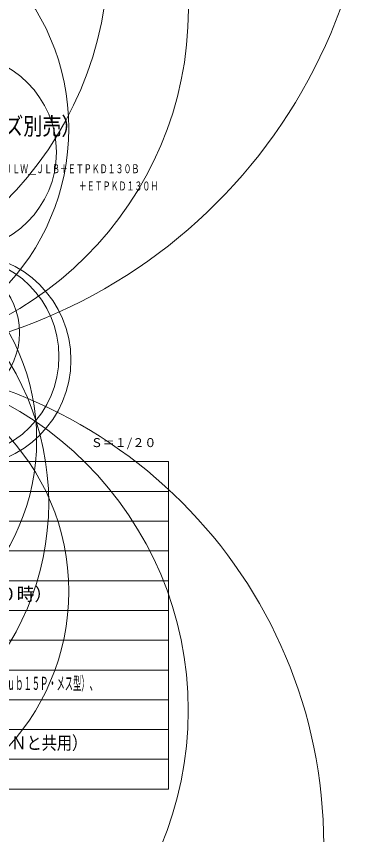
# Model space of a CAD drawing. Units: millimetres, scale not verified. Extents: x -82 to 97, y -147 to 195.
# Drawn here: x 37 to 96.7, y -64.1 to 73.3 of the extents above; entities that cross this region are included whole.
import ezdxf
from ezdxf.enums import TextEntityAlignment as Align

# ---------------------------------------------------------------- set-up
doc = ezdxf.new("R2010")
doc.units = ezdxf.units.MM
doc.header["$LTSCALE"] = 0.125
doc.layers.add('0-1_MOJI1', color=7, linetype='Continuous')
doc.layers.add('0-3_TOUROKU', color=7, linetype='Continuous')
doc.layers.add('0-2_WAKU', color=1, linetype='Continuous', lineweight=18)
doc.layers.add('0-5_GAIKEI', color=1, linetype='Continuous', lineweight=18)
doc.styles.add('ＭＳ ゴシック', font='')
doc.styles.get('ＭＳ ゴシック').set_extended_font_data('MS Gothic')

msp = doc.modelspace()

# ---------------------------------------------------------------- linework, layer by layer
at = {"layer": '0-2_WAKU', "color": 4}
for p, q in [((62.5024, -1.4996), (-62.4976, -1.4996)), ((62.5024, -56.4996), (62.5024, -1.4996)), ((-62.4976, -56.4996), (62.5024, -56.4996))]:
    msp.add_line(p, q, dxfattribs=at)
at = {"layer": '0-2_WAKU'}
for p, q in [((-62.4976, -6.4996), (62.5024, -6.4996)), ((-62.4976, -11.4996), (62.5024, -11.4996)), ((-62.4976, -16.4996), (62.5024, -16.4996)), ((-62.4976, -21.4996), (62.5024, -21.4996)), ((-62.4976, -26.4996), (62.5024, -26.4996)), ((-62.4976, -31.4996), (62.5024, -31.4996)), ((-62.4976, -36.4996), (62.5024, -36.4996)), ((-62.4976, -41.4996), (62.5024, -41.4996)), ((-62.4976, -46.4996), (62.5024, -46.4996)), ((-62.4976, -51.4996), (62.5024, -51.4996))]:
    msp.add_line(p, q, dxfattribs=at)
at = {"layer": '0-5_GAIKEI'}
for centre, radius in [((7.1453, 105.2484), 89.5875), ((-7.1794, 84.2148), 59.6214), ((7.0796, 74.478), 58.7413), ((7.0895, 54.4613), 38.6487), ((27.1778, 50.4495), 16.4978), ((3.1404, 2.1771), 37.2143), ((-3.0761, -8.4295), 45.4484), ((27.2152, 16.154), 16.8803), ((28.2478, 15.5638), 17.8596), ((25.2816, 20.1536), 12.2099), ((7.1941, -65.8263), 81.3333), ((7.0945, -43.2741), 58.7052), ((7.0895, -23.2934), 38.6487)]:
    msp.add_circle(centre, radius, dxfattribs=at)

# ---------------------------------------------------------------- texts
at = {"layer": '0-1_MOJI1', "style": 'ＭＳ ゴシック'}
for s, height, width, p in [('ＤＬＰ方式プロジェクター（天吊り金具付、レンズ別売）', 2.933, 0.8, (-35.4976, 52.5004)), ('ＳＤＩ入力、ＨＤＭＩ入力、ＤＶＩ－Ｄ入力、ＲＧＢ入力（ＢＮＣ×５／高密度\u3000Ｄ－Ｓｕｂ１５Ｐ・メス型）、', 2.199, 0.45, (-19.9976, -40.4996)), ('レーザー光源、ＤＩＧＩＴＡＬ\u3000ＬＩＮＫ（ＬＡＮと共用）', 2.199, 0.85, (-19.9976, -50.4996))]:
    msp.add_text(s, height=height, dxfattribs=dict(at, width=width)).set_placement(p, align=Align.BOTTOM_LEFT)
msp.add_text('５０～６００型（アスペクト比１６：１０時）', height=2.199, dxfattribs=at).set_placement((-19.9976, -25.4996), align=Align.BOTTOM_LEFT)
at = {"layer": '0-3_TOUROKU', "style": 'ＭＳ ゴシック', "width": 0.65}
for s, p in [('ＰＴＲＺ６７０ＪＬＷ＿ＪＬＢ＋ＥＴＰＫＤ１３０Ｂ', (25.5823, 46.5004)), ('＋ＥＴＰＫＤ１３０Ｈ', (47.4223, 43.6004))]:
    msp.add_text(s, height=1.466, dxfattribs=at).set_placement(p, align=Align.BOTTOM_LEFT)
at = {"layer": '0-3_TOUROKU', "style": 'ＭＳ ゴシック'}
msp.add_text('Ｓ＝１/２０', height=1.466, dxfattribs=at).set_placement((49.4357, 0.5004), align=Align.BOTTOM_LEFT)

doc.saveas('drawing.dxf')
